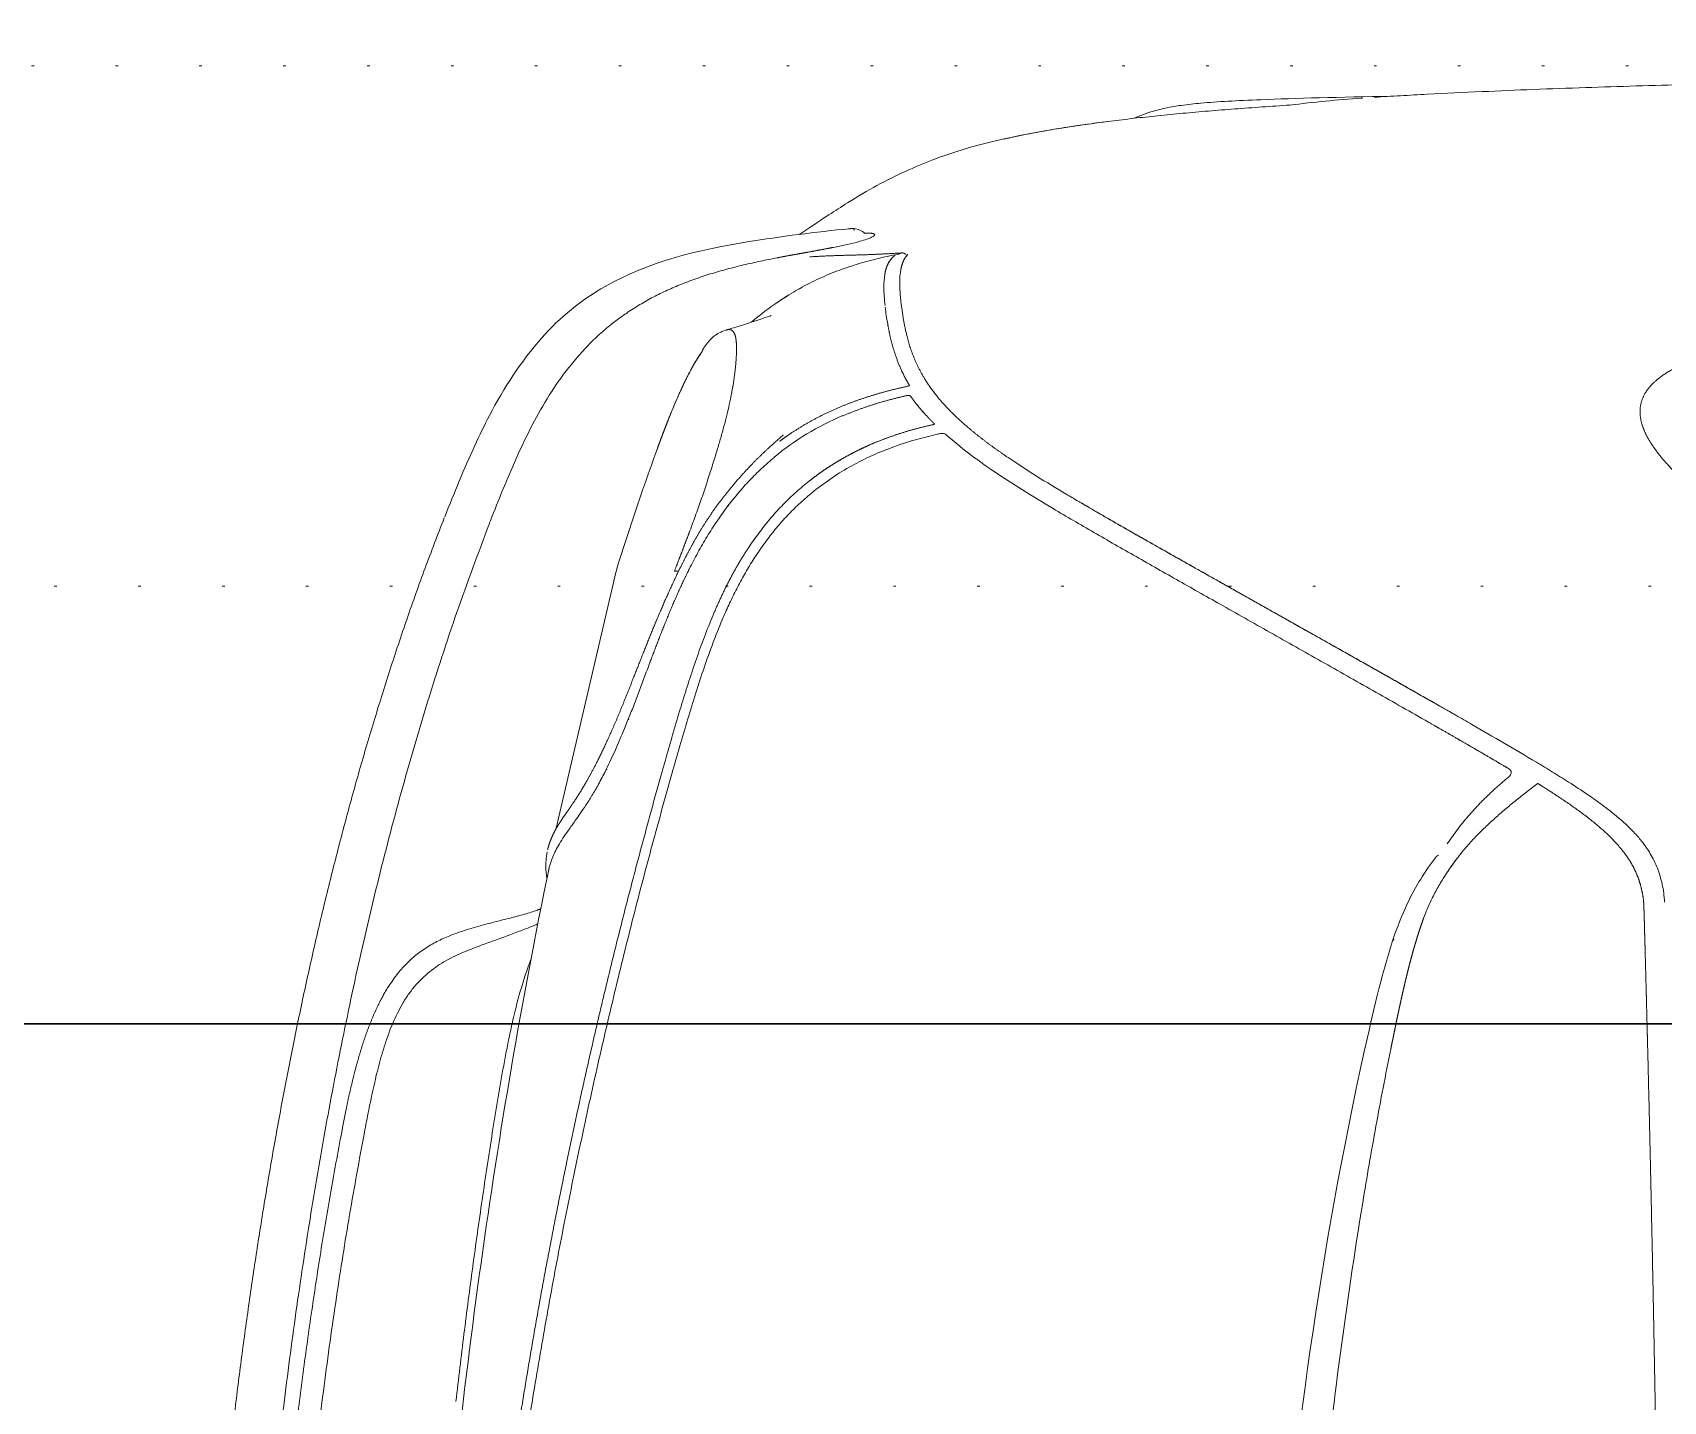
# Model space of a CAD drawing. Extents: x -1073 to 35213, y -1180 to 6950.
# Drawn here: x 31376.5 to 31439.2, y 2003.2 to 2055.8 of the extents above; entities that cross this region are included whole.
import ezdxf
from ezdxf.xclip import XClip

# ---------------------------------------------------------------- set-up
doc = ezdxf.new("R2010")
doc.units = 0
doc.header["$LTSCALE"] = 25
doc.header["$XCLIPFRAME"] = 0
doc.linetypes.add('DOT2', pattern=[0.125, 0, -0.125])
doc.layers.get('0').update_dxf_attribs({"color": 9, "lineweight": 9})
for name, color, linetype, lineweight in [('04', 9, 'Continuous', 9), ('20', 9, 'DOT2', 9), ('DATA TAVAN', 160, 'Continuous', 30)]:
    doc.layers.add(name, color=color, linetype=linetype, lineweight=lineweight)

# ---------------------------------------------------------------- blocks, each defined once
blk = doc.blocks.new('p-araba-polo')
at = {"extrusion": (0, 0, -1)}
for p, q in [((3.48036, 0.80478), (3.48042, 0.80478)), ((3.64193, 0.72746), (3.64193, 0.72746)), ((3.75136, 0.62397), (3.77434, 0.52509)), ((3.43916, 0.56592), (3.43916, 0.56592)), ((3.72994, 0.54604), (3.72994, 0.54604))]:
    blk.add_line(p, q, dxfattribs=at)
at = {"flags": 128}
for points in [[(3.65581, 0.75377), (3.65632, 0.75422), (3.65664, 0.75446), (3.65744, 0.75494)], [(3.65744, 0.75494), (3.65826, 0.75529), (3.65928, 0.75556), (3.66051, 0.75565)], [(3.73079, 0.68348), (3.73202, 0.68035), (3.73324, 0.67716), (3.73446, 0.67392)]]:
    blk.add_lwpolyline(points, dxfattribs=at)
for points, degree, knots in [([(3.46, 0.80613), (3.45664, 0.80633), (3.44993, 0.80673), (3.43619, 0.80747), (3.41286, 0.80859), (3.37959, 0.80987), (3.33903, 0.81109), (3.29835, 0.81202), (3.26029, 0.81268), (3.22604, 0.8131), (3.19302, 0.81337), (3.16556, 0.81346), (3.14867, 0.81342), (3.14351, 0.8134)], 3, [0, 0, 0, 0, 0.03531, 0.070597, 0.141114, 0.269195, 0.390859, 0.518959, 0.640794, 0.737038, 0.833171, 0.948447, 1, 1, 1, 1]), ([(3.45344, 0.80652), (3.47331, 0.80617), (3.50236, 0.80541), (3.52327, 0.80425), (3.53295, 0.80325), (3.5394, 0.80221), (3.54616, 0.80052), (3.55072, 0.79871), (3.55213, 0.79808)], 3, [0, 0, 0, 0, 0.418831, 0.714948, 0.835581, 0.907738, 0.972168, 1, 1, 1, 1]), ([(3.46493, 0.80583), (3.46485, 0.80583), (3.46468, 0.80584), (3.46485, 0.80583), (3.46493, 0.80583)], 3, [0, 0, 0, 0, 0.506131, 1, 1, 1, 1]), ([(3.46493, 0.80583), (3.46952, 0.80546), (3.47869, 0.80474), (3.48781, 0.80366), (3.49237, 0.80312)], 3, [0, 0, 0, 0, 0.500005, 1, 1, 1, 1]), ([(3.49237, 0.80312), (3.49596, 0.80288), (3.50314, 0.80241), (3.51357, 0.80165), (3.52374, 0.80083), (3.53361, 0.79996), (3.54317, 0.79903), (3.55241, 0.79804), (3.56132, 0.79697), (3.56988, 0.79584), (3.5781, 0.79462), (3.58595, 0.79333), (3.59343, 0.79194), (3.59875, 0.79083), (3.60161, 0.79019), (3.60218, 0.79006)], 3, [0, 0, 0, 0, 0.08164, 0.163278, 0.244914, 0.326547, 0.408179, 0.489811, 0.571441, 0.653071, 0.734702, 0.816332, 0.897962, 0.979592, 1, 1, 1, 1]), ([(3.56245, 0.79681), (3.56683, 0.79625), (3.59177, 0.79281), (3.61369, 0.78805), (3.62856, 0.7825), (3.63002, 0.78193)], 3, [0, 0, 0, 0, 0.15043, 0.932957, 1, 1, 1, 1]), ([(3.62997, 0.78195), (3.63669, 0.77931), (3.64641, 0.77501), (3.66059, 0.7668), (3.67232, 0.75915), (3.67768, 0.75552), (3.68075, 0.75354), (3.68095, 0.75341)], 3, [0, 0, 0, 0, 0.436591, 0.634385, 0.751254, 0.983784, 1, 1, 1, 1]), ([(3.66839, 0.74831), (3.66681, 0.74863), (3.66365, 0.74927), (3.6595, 0.75023), (3.65618, 0.75115), (3.65377, 0.75198), (3.65293, 0.75244), (3.65251, 0.75266)], 3, [0, 0, 0, 0, 0.243786, 0.487231, 0.658342, 0.829202, 1, 1, 1, 1]), ([(3.66205, 0.75553), (3.66205, 0.75553), (3.66205, 0.75553), (3.66205, 0.75553), (3.66205, 0.75553), (3.66205, 0.75553), (3.66205, 0.75553), (3.66205, 0.75553), (3.66205, 0.75553), (3.66205, 0.75553), (3.66205, 0.75553)], 5, [0, 0, 0, 0, 0, 0, 1, 1, 1, 1, 1, 1, 1, 1, 1, 1, 1]), ([(3.64228, 0.74598), (3.64233, 0.74596), (3.64243, 0.74592), (3.6429, 0.74583), (3.64314, 0.74578)], 3, [0, 0, 0, 0, 0.500528, 1, 1, 1, 1]), ([(3.70092, 0.75052), (3.71974, 0.74751), (3.74933, 0.74037), (3.77304, 0.72158), (3.77986, 0.71363)], 3, [0, 0, 0, 0, 0.646551, 1, 1, 1, 1]), ([(3.64196, 0.73969), (3.64184, 0.74024), (3.64161, 0.74137), (3.64108, 0.74289), (3.64037, 0.74437), (3.63962, 0.74526), (3.63923, 0.74573)], 3, [0, 0, 0, 0, 0.221287, 0.461031, 0.720285, 1, 1, 1, 1]), ([(3.64187, 0.72747), (3.64196, 0.72838), (3.64216, 0.73029), (3.64232, 0.73283), (3.64237, 0.73528), (3.64227, 0.73763), (3.64206, 0.73898), (3.64196, 0.73969)], 3, [0, 0, 0, 0, 0.160277, 0.337825, 0.535128, 0.754926, 1, 1, 1, 1]), ([(3.64314, 0.74578), (3.6458, 0.74524), (3.65112, 0.74415), (3.65897, 0.74195), (3.6667, 0.7393), (3.67423, 0.7361), (3.68152, 0.73235), (3.6868, 0.72905), (3.68968, 0.72705), (3.6903, 0.72661)], 3, [0, 0, 0, 0, 0.158644, 0.317513, 0.476648, 0.636014, 0.795575, 0.955312, 1, 1, 1, 1]), ([(3.64457, 0.74525), (3.64444, 0.74527), (3.64416, 0.74533), (3.64417, 0.74531), (3.64418, 0.7453)], 3, [0, 0, 0, 0, 0.4918, 1, 1, 1, 1]), ([(3.64418, 0.7453), (3.64442, 0.74512), (3.64489, 0.74477), (3.64522, 0.74441), (3.64539, 0.74424)], 3, [0, 0, 0, 0, 0.499449, 1, 1, 1, 1]), ([(3.64539, 0.74424), (3.64574, 0.74381), (3.64644, 0.74295), (3.64717, 0.7415), (3.64773, 0.73989), (3.64798, 0.73858), (3.64811, 0.73793)], 3, [0, 0, 0, 0, 0.25, 0.5, 0.75, 1, 1, 1, 1]), ([(3.65887, 0.7419), (3.65887, 0.7419), (3.65887, 0.7419), (3.65887, 0.7419), (3.65887, 0.7419), (3.65887, 0.7419), (3.65887, 0.7419)], 3, [0, 0, 0, 0, 1, 1, 1, 1.000001, 1.000001, 1.000001, 1.000001]), ([(3.6634, 0.74041), (3.6634, 0.74041), (3.6634, 0.74041), (3.6634, 0.74041), (3.6634, 0.74041), (3.6634, 0.74041), (3.6634, 0.74041), (3.6634, 0.74041), (3.6634, 0.74041), (3.6634, 0.74041), (3.6634, 0.74041), (3.6634, 0.74041), (3.6634, 0.74041), (3.6634, 0.74041), (3.6634, 0.74041)], 7, [0, 0, 0, 0, 0, 0, 0, 0, 1, 1, 1, 1, 1, 1, 1, 1.000001, 1.000001, 1.000001, 1.000001, 1.000001, 1.000001, 1.000001, 1.000001]), ([(3.72763, 0.7337), (3.72557, 0.73452), (3.72146, 0.73615), (3.71516, 0.73822), (3.70879, 0.74006), (3.70236, 0.74168), (3.69589, 0.74313), (3.69156, 0.74399), (3.68939, 0.74442)], 3, [0, 0, 0, 0, 0.166659, 0.333321, 0.499987, 0.666656, 0.833327, 1, 1, 1, 1]), ([(3.64811, 0.73793), (3.6483, 0.73646), (3.64867, 0.73351), (3.64823, 0.72854), (3.648, 0.72605)], 3, [0, 0, 0, 0, 0.499729, 1, 1, 1, 1]), ([(3.76211, 0.71075), (3.7607, 0.71214), (3.75787, 0.71494), (3.75331, 0.7188), (3.74854, 0.72238), (3.74356, 0.72567), (3.7384, 0.72865), (3.73309, 0.73135), (3.72945, 0.73292), (3.72763, 0.7337)], 3, [0, 0, 0, 0, 0.142965, 0.285982, 0.428979, 0.571915, 0.714754, 0.857457, 1, 1, 1, 1]), ([(3.64086, 0.72042), (3.64107, 0.7217), (3.64149, 0.72425), (3.64174, 0.7264), (3.64187, 0.72747)], 3, [0, 0, 0, 0, 0.500012, 1, 1, 1, 1]), ([(3.67974, 0.73311), (3.67974, 0.73311), (3.67974, 0.73311), (3.67974, 0.73311), (3.67974, 0.73311), (3.67974, 0.73311), (3.67974, 0.73311), (3.67974, 0.73311), (3.67974, 0.73311), (3.67974, 0.73311), (3.67974, 0.73311), (3.67974, 0.73311), (3.67974, 0.73311)], 6, [0, 0, 0, 0, 0, 0, 0, 1, 1, 1, 1, 1, 1, 1, 1, 1, 1, 1, 1, 1]), ([(3.67974, 0.73311), (3.67974, 0.73311), (3.67974, 0.73311), (3.67974, 0.73311), (3.67974, 0.73311), (3.67974, 0.73311), (3.67974, 0.73311), (3.67974, 0.73311), (3.67974, 0.73311), (3.67974, 0.73311), (3.67974, 0.73311), (3.67974, 0.73311), (3.67974, 0.73311)], 6, [0, 0, 0, 0, 0, 0, 0, 1, 1, 1, 1, 1, 1, 1, 1, 1, 1, 1, 1, 1]), ([(3.68477, 0.73022), (3.68493, 0.73014), (3.69047, 0.72666), (3.69501, 0.72333), (3.6988, 0.72016), (3.69945, 0.7196)], 3, [0, 0, 0, 0, 0.284317, 0.878632, 1, 1, 1, 1]), ([(3.73122, 0.7322), (3.73122, 0.7322), (3.73122, 0.7322), (3.73122, 0.7322), (3.73122, 0.7322), (3.73122, 0.7322), (3.73122, 0.7322), (3.73122, 0.7322), (3.73122, 0.7322)], 3, [0, 0, 0, 0, 0.25, 0.5, 1, 1, 1, 1, 1, 1, 1]), ([(3.64792, 0.72541), (3.6478, 0.72441), (3.64755, 0.72241), (3.64716, 0.72004), (3.64696, 0.71886)], 3, [0, 0, 0, 0, 0.499774, 1, 1, 1, 1]), ([(3.70558, 0.71448), (3.70574, 0.71491), (3.70606, 0.71577), (3.70677, 0.71652), (3.70766, 0.71688), (3.70847, 0.71681), (3.70897, 0.71666), (3.70907, 0.71662)], 3, [0, 0, 0, 0, 0.235288, 0.470581, 0.705875, 0.941175, 1, 1, 1, 1]), ([(3.70888, 0.71669), (3.7101, 0.71635), (3.71409, 0.7146), (3.71524, 0.71283), (3.71736, 0.71024)], 3, [0, 0, 0, 0, 0.136101, 1, 1, 1, 1]), ([(3.73106, 0.68275), (3.73048, 0.68418), (3.72932, 0.68704), (3.72762, 0.691), (3.72595, 0.6947), (3.72432, 0.69809), (3.72273, 0.70117), (3.7212, 0.70391), (3.71973, 0.70633), (3.71881, 0.70765), (3.71835, 0.7083)], 3, [0, 0, 0, 0, 0.125001, 0.250002, 0.375002, 0.500002, 0.625002, 0.750002, 0.875001, 1, 1, 1, 1]), ([(3.79965, 0.64331), (3.79808, 0.64731), (3.79493, 0.65533), (3.78988, 0.66723), (3.78435, 0.67895), (3.77805, 0.69028), (3.77084, 0.70111), (3.76502, 0.70753), (3.76211, 0.71075)], 3, [0, 0, 0, 0, 0.166182, 0.332514, 0.49905, 0.665821, 0.832816, 1, 1, 1, 1]), ([(3.77986, 0.71363), (3.7879, 0.70462), (3.79683, 0.69079), (3.80818, 0.66718), (3.81362, 0.654), (3.81723, 0.64477)], 3, [0, 0, 0, 0, 0.458817, 0.622395, 1, 1, 1, 1]), ([(3.70599, 0.69817), (3.70599, 0.69817), (3.70599, 0.69817), (3.70599, 0.69817), (3.70599, 0.69817), (3.70599, 0.69817), (3.70599, 0.69817)], 3, [0, 0, 0, 0, 1, 1, 1, 1.000001, 1.000001, 1.000001, 1.000001]), ([(3.71289, 0.66927), (3.71241, 0.67086), (3.71145, 0.67403), (3.71017, 0.67857), (3.70904, 0.68293), (3.70805, 0.68709), (3.70721, 0.69103), (3.70651, 0.69476), (3.70616, 0.69704), (3.70599, 0.69817)], 3, [0, 0, 0, 0, 0.143178, 0.285809, 0.428387, 0.571114, 0.714004, 0.856981, 1, 1, 1, 1]), ([(3.63814, 0.69113), (3.63722, 0.68988), (3.63538, 0.68737), (3.63311, 0.68486), (3.63197, 0.68361)], 3, [0, 0, 0, 0, 0.500029, 1, 1, 1, 1]), ([(3.62887, 0.68041), (3.63098, 0.67993), (3.63521, 0.67897), (3.64146, 0.67716), (3.64762, 0.67509), (3.65162, 0.67342), (3.65362, 0.67259)], 3, [0, 0, 0, 0, 0.250006, 0.500007, 0.750006, 1, 1, 1, 1]), ([(3.7349, 0.67272), (3.73426, 0.67447), (3.73297, 0.67791), (3.7317, 0.68113), (3.73106, 0.68275)], 3, [0, 0, 0, 0, 0.495547, 1, 1, 1, 1]), ([(3.6063, 0.6624), (3.60958, 0.66468), (3.61614, 0.66924), (3.6216, 0.67391), (3.62433, 0.67625)], 3, [0, 0, 0, 0, 0.500136, 1, 1, 1, 1]), ([(3.62433, 0.67625), (3.62454, 0.67642), (3.62494, 0.67676), (3.62629, 0.67692), (3.6273, 0.67671), (3.62781, 0.6766)], 3, [0, 0, 0, 0, 0.33657, 0.664105, 1, 1, 1, 1]), ([(3.62781, 0.6766), (3.63049, 0.67597), (3.63593, 0.67468), (3.644, 0.67209), (3.65204, 0.66893), (3.65989, 0.66508), (3.6675, 0.66061), (3.67222, 0.65708), (3.67459, 0.6553)], 3, [0, 0, 0, 0, 0.159308, 0.322994, 0.489699, 0.658429, 0.828591, 1, 1, 1, 1]), ([(3.68427, 0.67685), (3.68496, 0.67638), (3.68636, 0.67543), (3.68771, 0.67443), (3.68839, 0.67393)], 3, [0, 0, 0, 0, 0.500012, 1, 1, 1, 1]), ([(3.57816, 0.65344), (3.58208, 0.65579), (3.58992, 0.66048), (3.59708, 0.66522), (3.60066, 0.66758)], 3, [0, 0, 0, 0, 0.500144, 1, 1, 1, 1]), ([(3.70838, 0.64904), (3.70706, 0.65072), (3.70442, 0.65409), (3.7001, 0.65888), (3.69553, 0.66344), (3.69225, 0.66625), (3.69061, 0.66765)], 3, [0, 0, 0, 0, 0.250005, 0.500006, 0.750004, 1, 1, 1, 1]), ([(3.72328, 0.63868), (3.72249, 0.64079), (3.72092, 0.64502), (3.71872, 0.65129), (3.71665, 0.65745), (3.71469, 0.66347), (3.71349, 0.66734), (3.71289, 0.66927)], 3, [0, 0, 0, 0, 0.200275, 0.400507, 0.60049, 0.800241, 1, 1, 1, 1]), ([(3.58343, 0.64801), (3.58741, 0.6504), (3.59538, 0.65517), (3.60266, 0.65999), (3.6063, 0.6624)], 3, [0, 0, 0, 0, 0.500076, 1, 1, 1, 1]), ([(3.67694, 0.65874), (3.67871, 0.6573), (3.68225, 0.6544), (3.68718, 0.64964), (3.69179, 0.64458), (3.6961, 0.63926), (3.6987, 0.63552), (3.7, 0.63365)], 3, [0, 0, 0, 0, 0.199996, 0.399992, 0.599991, 0.799994, 1, 1, 1, 1]), ([(3.51301, 0.61625), (3.51863, 0.61942), (3.52986, 0.62575), (3.54637, 0.63508), (3.5626, 0.64432), (3.57297, 0.6504), (3.57816, 0.65344)], 3, [0, 0, 0, 0, 0.250068, 0.500042, 0.750043, 1, 1, 1, 1]), ([(3.67459, 0.6553), (3.67621, 0.65398), (3.67943, 0.65134), (3.68394, 0.64702), (3.68819, 0.64244), (3.69216, 0.63763), (3.69585, 0.6326), (3.69928, 0.62739), (3.70245, 0.62202), (3.70538, 0.61651), (3.7081, 0.61091), (3.70976, 0.6071), (3.71059, 0.6052)], 3, [0, 0, 0, 0, 0.099992, 0.199992, 0.299988, 0.399982, 0.499978, 0.599981, 0.699987, 0.79999, 0.899989, 1, 1, 1, 1]), ([(3.51809, 0.6106), (3.52372, 0.61378), (3.53498, 0.62015), (3.55153, 0.62955), (3.56781, 0.63883), (3.57822, 0.64495), (3.58343, 0.64801)], 3, [0, 0, 0, 0, 0.250003, 0.500002, 0.750004, 1, 1, 1, 1]), ([(3.72325, 0.62476), (3.72217, 0.62687), (3.72001, 0.63108), (3.71644, 0.63724), (3.71262, 0.64327), (3.7098, 0.64711), (3.70838, 0.64904)], 3, [0, 0, 0, 0, 0.250171, 0.500217, 0.75015, 1, 1, 1, 1]), ([(3.89681, 0), (3.89677, 0.01209), (3.89668, 0.03627), (3.89592, 0.07253), (3.89472, 0.10879), (3.893, 0.14502), (3.89078, 0.18122), (3.88803, 0.21739), (3.88473, 0.25351), (3.88084, 0.28957), (3.87635, 0.32556), (3.87122, 0.36147), (3.86539, 0.39727), (3.85883, 0.43295), (3.85148, 0.46847), (3.84326, 0.5038), (3.83413, 0.5389), (3.82397, 0.57372), (3.8128, 0.60824), (3.80432, 0.63089), (3.80008, 0.64221)], 3, [0, 0, 0, 0, 0.055558, 0.111113, 0.166668, 0.222224, 0.277781, 0.333337, 0.388894, 0.44445, 0.500005, 0.55556, 0.611116, 0.666671, 0.722227, 0.777783, 0.833339, 0.888892, 0.944445, 1, 1, 1, 1]), ([(3.81742, 0.64441), (3.8199, 0.63799), (3.82486, 0.62513), (3.83179, 0.60561), (3.83837, 0.5859), (3.84459, 0.566), (3.85047, 0.54593), (3.85602, 0.52571), (3.86125, 0.50535), (3.86618, 0.48486), (3.87081, 0.46426), (3.87516, 0.44355), (3.87923, 0.42276), (3.88305, 0.40188), (3.88661, 0.38093), (3.88992, 0.35993), (3.893, 0.33887), (3.89585, 0.31777), (3.89848, 0.29664), (3.9009, 0.27548), (3.90311, 0.2543), (3.90512, 0.2331), (3.90693, 0.21189), (3.90856, 0.19068), (3.91, 0.16947), (3.91126, 0.14826), (3.91235, 0.12705), (3.91326, 0.10585), (3.914, 0.08466), (3.91457, 0.06349), (3.91498, 0.04232), (3.91523, 0.02116), (3.91526, 0.00705), (3.91528, 0)], 3, [0, 0, 0, 0, 0.031503, 0.063111, 0.094824, 0.126637, 0.158547, 0.190546, 0.222628, 0.254786, 0.287011, 0.319297, 0.351636, 0.384021, 0.416445, 0.448899, 0.481372, 0.513858, 0.546357, 0.578861, 0.611362, 0.643854, 0.676332, 0.708795, 0.741239, 0.773662, 0.806063, 0.838441, 0.870794, 0.903125, 0.935433, 0.967723, 1, 1, 1, 1]), ([(3.43474, 0.57208), (3.44139, 0.57586), (3.45469, 0.58341), (3.47438, 0.5945), (3.49387, 0.60547), (3.50663, 0.61266), (3.51301, 0.61625)], 3, [0, 0, 0, 0, 0.250088, 0.500081, 0.750046, 1, 1, 1, 1]), ([(3.43916, 0.56592), (3.44586, 0.56974), (3.45927, 0.57737), (3.47912, 0.58859), (3.49877, 0.59969), (3.51165, 0.60697), (3.51809, 0.6106)], 3, [0, 0, 0, 0, 0.250005, 0.499995, 0.750003, 1, 1, 1, 1]), ([(3.71059, 0.6052), (3.71181, 0.60221), (3.71429, 0.59615), (3.71761, 0.58677), (3.72079, 0.57706), (3.72387, 0.56703), (3.72692, 0.55665), (3.72892, 0.54961), (3.72994, 0.54604)], 3, [0, 0, 0, 0, 0.155616, 0.31525, 0.479141, 0.64759, 0.821014, 1, 1, 1, 1]), ([(3.71406, 0.60711), (3.7152, 0.60433), (3.71748, 0.59875), (3.72053, 0.59023), (3.72339, 0.58165), (3.72609, 0.57301), (3.72868, 0.56433), (3.7312, 0.55563), (3.73285, 0.54981), (3.73367, 0.54691)], 3, [0, 0, 0, 0, 0.14264, 0.285361, 0.428172, 0.571059, 0.714003, 0.856988, 1, 1, 1, 1]), ([(3.74681, 0.56663), (3.74612, 0.5684), (3.74472, 0.57194), (3.74263, 0.57744), (3.74054, 0.58303), (3.73912, 0.58681), (3.73841, 0.58871)], 3, [0, 0, 0, 0, 0.249816, 0.499724, 0.749781, 1, 1, 1, 1]), ([(3.38527, 0.54286), (3.38733, 0.54416), (3.39146, 0.54675), (3.39973, 0.55176), (3.41007, 0.55787), (3.42038, 0.56384), (3.42736, 0.56786), (3.43146, 0.57021), (3.43352, 0.57138), (3.43475, 0.57208)], 3, [0, 0, 0, 0, 0.124906, 0.24985, 0.49985, 0.749925, 0.874966, 0.92498, 1, 1, 1, 1]), ([(3.40892, 0.54838), (3.41397, 0.55135), (3.42409, 0.5573), (3.43413, 0.56304), (3.43916, 0.56592)], 3, [0, 0, 0, 0, 0.499997, 1, 1, 1, 1]), ([(3.42122, 0.56432), (3.42122, 0.56432), (3.42122, 0.56432), (3.42122, 0.56432), (3.42122, 0.56432), (3.42122, 0.56432), (3.42122, 0.56432)], 3, [0, 0, 0, 0, 1, 1, 1, 1, 1, 1, 1]), ([(3.42122, 0.56432), (3.42122, 0.56432), (3.42122, 0.56432), (3.42122, 0.56432), (3.42122, 0.56432), (3.42122, 0.56432), (3.42122, 0.56432)], 3, [0, 0, 0, 0, 1, 1, 1, 1, 1, 1, 1]), ([(3.40918, 0.54408), (3.4087, 0.54447), (3.4078, 0.54521), (3.40709, 0.54651), (3.40765, 0.54763), (3.40848, 0.54812), (3.40892, 0.54838)], 3, [0, 0, 0, 0, 0.263807, 0.500052, 0.736261, 1, 1, 1, 1]), ([(3.72994, 0.54604), (3.73264, 0.53633), (3.73805, 0.51692), (3.74565, 0.48765), (3.75287, 0.45828), (3.75968, 0.42881), (3.76609, 0.39923), (3.77208, 0.36956), (3.77765, 0.33981), (3.78281, 0.30999), (3.78754, 0.28008), (3.79185, 0.25011), (3.79573, 0.22007), (3.79916, 0.18997), (3.80219, 0.15981), (3.80383, 0.13967), (3.80465, 0.12959)], 3, [0, 0, 0, 0, 0.071461, 0.142913, 0.214376, 0.285822, 0.357282, 0.428734, 0.500167, 0.571583, 0.64299, 0.714393, 0.785796, 0.857198, 0.928599, 1, 1, 1, 1]), ([(3.76704, 0.52805), (3.76642, 0.52893), (3.76518, 0.53068), (3.76304, 0.53383), (3.76069, 0.53754), (3.75814, 0.54187), (3.75629, 0.54543), (3.75537, 0.54721)], 3, [0, 0, 0, 0, 0.200624, 0.400934, 0.600937, 0.800584, 1, 1, 1, 1]), ([(3.35723, 0.52018), (3.35771, 0.52077), (3.3587, 0.52197), (3.36078, 0.52424), (3.36354, 0.52694), (3.36698, 0.52992), (3.37053, 0.53274), (3.37415, 0.53541), (3.37904, 0.53884), (3.38278, 0.54125), (3.38527, 0.54286)], 3, [0, 0, 0, 0, 0.060335, 0.124578, 0.249278, 0.374233, 0.499321, 0.624409, 0.749543, 1, 1, 1, 1]), ([(3.42733, 0.51454), (3.42618, 0.51595), (3.42387, 0.51878), (3.42082, 0.52203), (3.41833, 0.52453), (3.41645, 0.52634), (3.41454, 0.5281), (3.41263, 0.52981), (3.4107, 0.53149), (3.40877, 0.53312), (3.40683, 0.53472), (3.40489, 0.53628), (3.40295, 0.53783), (3.4015, 0.53897), (3.40053, 0.53972), (3.40004, 0.5401), (3.39956, 0.54047), (3.39907, 0.54085), (3.39859, 0.54122), (3.3981, 0.54159), (3.39762, 0.54196), (3.39729, 0.54221), (3.39713, 0.54233)], 3, [0, 0, 0, 0, 0.127806, 0.254933, 0.318226, 0.381331, 0.444235, 0.506923, 0.569381, 0.631599, 0.69357, 0.755292, 0.816773, 0.878031, 0.893313, 0.908584, 0.923844, 0.939093, 0.954332, 0.969563, 0.984785, 1, 1, 1, 1]), ([(3.39176, 0.53893), (3.39044, 0.53807), (3.3878, 0.53634), (3.38386, 0.53364), (3.37997, 0.53084), (3.37632, 0.52802), (3.37293, 0.52519), (3.36981, 0.52234), (3.36681, 0.5193), (3.36498, 0.51705), (3.36406, 0.51592)], 3, [0, 0, 0, 0, 0.135189, 0.270177, 0.404927, 0.539624, 0.654876, 0.770059, 0.885089, 1, 1, 1, 1]), ([(3.40299, 0.53779), (3.40299, 0.53779), (3.40299, 0.53779), (3.40299, 0.53779), (3.40299, 0.53779), (3.40299, 0.53779), (3.40299, 0.53779), (3.40299, 0.53779), (3.40299, 0.53779), (3.40299, 0.53779), (3.40299, 0.53779), (3.40299, 0.53779), (3.40299, 0.53779), (3.40299, 0.53779), (3.40299, 0.53779)], 7, [0, 0, 0, 0, 0, 0, 0, 0, 1, 1, 1, 1, 1, 1, 1, 1, 1, 1, 1, 1, 1, 1, 1]), ([(3.403, 0.53779), (3.403, 0.53779), (3.403, 0.53779), (3.403, 0.53779), (3.403, 0.53779), (3.403, 0.53779), (3.403, 0.53779)], 3, [0, 0, 0, 0, 1, 1, 1, 1, 1, 1, 1]), ([(3.77355, 0.51846), (3.77298, 0.51939), (3.77186, 0.52124), (3.76972, 0.5243), (3.76794, 0.5268), (3.76704, 0.52805)], 3, [0, 0, 0, 0, 0.333348, 0.666684, 1, 1, 1, 1]), ([(3.34834, 0.4967), (3.34845, 0.49788), (3.34866, 0.50021), (3.34946, 0.50468), (3.35101, 0.5099), (3.35327, 0.51447), (3.35542, 0.51783), (3.35661, 0.51938), (3.35723, 0.52018)], 3, [0, 0, 0, 0, 0.125989, 0.249779, 0.499456, 0.749332, 0.870647, 1, 1, 1, 1]), ([(3.4331, 0.50637), (3.4331, 0.50637), (3.43219, 0.5078), (3.43033, 0.51061), (3.42833, 0.51323), (3.42733, 0.51454)], 3, [0, 0, 0, 0, 0.000023, 0.502974, 1, 1, 1, 1]), ([(3.77355, 0.51846), (3.77401, 0.51762), (3.77494, 0.51593), (3.77633, 0.51269), (3.77701, 0.51036), (3.77729, 0.50885)], 3, [0, 0, 0, 0, 0.253002, 0.505984, 1, 1, 1, 1]), ([(3.77711, 0.5097), (3.78244, 0.4843), (3.7966, 0.40882), (3.81414, 0.28235), (3.82249, 0.1806), (3.82515, 0.12975)], 3, [0, 0, 0, 0, 0.20268, 0.601651, 1, 1, 1, 1]), ([(3.43812, 0.4974), (3.43734, 0.49892), (3.43577, 0.50201), (3.434, 0.5049), (3.4331, 0.50637)], 3, [0, 0, 0, 0, 0.494609, 1, 1, 1, 1]), ([(3.4331, 0.50636), (3.434, 0.5049), (3.43577, 0.50201), (3.43734, 0.49892), (3.43812, 0.4974)], 3, [0, 0, 0, 0, 0.504884, 1, 1, 1, 1]), ([(3.43812, 0.4974), (3.43864, 0.4963), (3.43968, 0.49409), (3.44054, 0.49176), (3.44098, 0.4906)], 3, [0, 0, 0, 0, 0.498968, 1, 1, 1, 1]), ([(3.44098, 0.4906), (3.44054, 0.49176), (3.43968, 0.49409), (3.43864, 0.4963), (3.43812, 0.4974)], 3, [0, 0, 0, 0, 0.501096, 1, 1, 1, 1]), ([(3.3562, 0.49118), (3.35619, 0.49058), (3.35615, 0.48939), (3.35611, 0.48778), (3.35608, 0.4864), (3.35605, 0.48539), (3.35603, 0.48451), (3.35601, 0.48399), (3.35601, 0.48373)], 3, [0, 0, 0, 0, 0.252172, 0.502148, 0.651132, 0.794911, 0.894758, 1, 1, 1, 1]), ([(3.78181, 0.49357), (3.78252, 0.49332), (3.78395, 0.49282), (3.78654, 0.49205), (3.7894, 0.49127), (3.79249, 0.49047), (3.79577, 0.48964), (3.79919, 0.48878), (3.8027, 0.48786), (3.80626, 0.48685), (3.80986, 0.48576), (3.81225, 0.48491), (3.81344, 0.48448)], 3, [0, 0, 0, 0, 0.099513, 0.199085, 0.298757, 0.398601, 0.498624, 0.598776, 0.698998, 0.799265, 0.899601, 1, 1, 1, 1]), ([(3.80999, 0.47746), (3.80798, 0.47827), (3.80395, 0.47989), (3.79804, 0.48202), (3.79243, 0.48406), (3.78731, 0.48597), (3.7837, 0.48739), (3.78193, 0.48815), (3.78145, 0.48836)], 3, [0, 0, 0, 0, 0.18627, 0.372392, 0.558131, 0.743503, 0.928538, 1, 1, 1, 1]), ([(3.81344, 0.48448), (3.81511, 0.48383), (3.81845, 0.48252), (3.82324, 0.47999), (3.82779, 0.47689), (3.83199, 0.47313), (3.83583, 0.46878), (3.83806, 0.46541), (3.83917, 0.46373)], 3, [0, 0, 0, 0, 0.166711, 0.333398, 0.500062, 0.66671, 0.833352, 1, 1, 1, 1]), ([(3.83348, 0.45766), (3.83275, 0.45885), (3.83128, 0.46121), (3.82875, 0.46441), (3.82602, 0.46732), (3.82309, 0.46992), (3.81999, 0.47221), (3.81676, 0.47421), (3.81342, 0.47597), (3.81113, 0.47696), (3.80999, 0.47746)], 3, [0, 0, 0, 0, 0.124981, 0.249968, 0.374958, 0.499953, 0.624954, 0.749963, 0.874979, 1, 1, 1, 1]), ([(3.78412, 0.47464), (3.78442, 0.47387), (3.78509, 0.4721), (3.78615, 0.46907), (3.78725, 0.46562), (3.78832, 0.46199), (3.78934, 0.45823), (3.79031, 0.45437), (3.79092, 0.45175), (3.79122, 0.45044)], 3, [0, 0, 0, 0, 0.115196, 0.262644, 0.410099, 0.557562, 0.705034, 0.852514, 1, 1, 1, 1]), ([(3.84812, 0.40809), (3.84756, 0.41097), (3.84644, 0.41673), (3.84467, 0.42533), (3.84265, 0.43384), (3.84024, 0.44218), (3.83736, 0.4503), (3.83477, 0.45521), (3.83348, 0.45766)], 3, [0, 0, 0, 0, 0.167506, 0.33466, 0.50145, 0.667886, 0.83384, 1, 1, 1, 1]), ([(3.79122, 0.45044), (3.79165, 0.44847), (3.79253, 0.44452), (3.79372, 0.4385), (3.79485, 0.43245), (3.79592, 0.42638), (3.79696, 0.42029), (3.79796, 0.41419), (3.79861, 0.41011), (3.79893, 0.40807)], 3, [0, 0, 0, 0, 0.142515, 0.285196, 0.427965, 0.570749, 0.713737, 0.856833, 1, 1, 1, 1]), ([(3.48556, 0.2052), (3.48473, 0.21503), (3.48306, 0.23466), (3.47914, 0.27381), (3.47334, 0.32271), (3.46687, 0.36659), (3.46194, 0.39586), (3.45932, 0.41061), (3.45657, 0.4254), (3.4546, 0.43525), (3.45361, 0.44019)], 3, [0, 0, 0, 0, 0.12452, 0.248713, 0.496885, 0.746467, 0.809383, 0.872586, 0.936113, 1, 1, 1, 1]), ([(3.79893, 0.40807), (3.80025, 0.39949), (3.8029, 0.38232), (3.8065, 0.3565), (3.80988, 0.33066), (3.81191, 0.3134), (3.81293, 0.30478)], 3, [0, 0, 0, 0, 0.249972, 0.499988, 0.750033, 1, 1, 1, 1]), ([(3.88258, 0), (3.88254, 0.01154), (3.88246, 0.03461), (3.88176, 0.06921), (3.88065, 0.10381), (3.87907, 0.13838), (3.87703, 0.17293), (3.8745, 0.20745), (3.87145, 0.24192), (3.86787, 0.27635), (3.86371, 0.31071), (3.85904, 0.34413), (3.85392, 0.37661), (3.85005, 0.3976), (3.84812, 0.40809)], 3, [0, 0, 0, 0, 0.084393, 0.168775, 0.253159, 0.337558, 0.421942, 0.506321, 0.590718, 0.675107, 0.759486, 0.843869, 0.92194, 1, 1, 1, 1]), ([(3.85654, 0.40987), (3.85802, 0.40194), (3.86099, 0.38606), (3.86495, 0.36215), (3.8686, 0.3382), (3.87191, 0.3142), (3.87492, 0.29015), (3.87764, 0.26607), (3.88009, 0.24197), (3.88227, 0.21783), (3.8842, 0.19368), (3.88589, 0.16951), (3.88733, 0.14532), (3.88854, 0.12112), (3.88953, 0.09691), (3.89029, 0.07269), (3.89083, 0.04846), (3.89117, 0.02423), (3.89121, 0.00808), (3.89123, 0)], 3, [0, 0, 0, 0, 0.058823, 0.117646, 0.17647, 0.235293, 0.294117, 0.35294, 0.411764, 0.470587, 0.529411, 0.588234, 0.647058, 0.705882, 0.764705, 0.823529, 0.882353, 0.941176, 1, 1, 1, 1])]:
    blk.add_open_spline(points, degree=degree, knots=knots)
for points, degree in [([(3.45974, 0.8061), (3.45978, 0.80612), (3.45983, 0.80613), (3.45987, 0.80613), (3.45992, 0.80614), (3.45996, 0.80614), (3.46, 0.80613)], 6), ([(3.46454, 0.80579), (3.46464, 0.80581), (3.46473, 0.80583), (3.46483, 0.80583), (3.46493, 0.80583)], 4), ([(3.46455, 0.80578), (3.46465, 0.80581), (3.46474, 0.80583), (3.46484, 0.80584), (3.46494, 0.80583)], 4), ([(3.46455, 0.80579), (3.46457, 0.80579), (3.46458, 0.80579), (3.46459, 0.80579)], 3), ([(3.46457, 0.80579), (3.46463, 0.80581), (3.46469, 0.80582), (3.46475, 0.80583), (3.46481, 0.80583), (3.46487, 0.80583), (3.46494, 0.80583)], 6), ([(3.46457, 0.80579), (3.46463, 0.80581), (3.46469, 0.80582), (3.46475, 0.80583), (3.46481, 0.80583), (3.46487, 0.80583), (3.46493, 0.80583)], 6), ([(3.46493, 0.80583), (3.46485, 0.80583), (3.46475, 0.80584), (3.46471, 0.80584), (3.46475, 0.80584), (3.46484, 0.80583), (3.46493, 0.80583)], 6), ([(3.65251, 0.75266), (3.65186, 0.75309), (3.65167, 0.75343), (3.652, 0.75361), (3.65241, 0.75376), (3.65304, 0.75382), (3.65366, 0.75388), (3.65434, 0.75391)], 7), ([(3.65434, 0.75391), (3.65456, 0.75392), (3.65479, 0.75393), (3.65502, 0.75394), (3.65526, 0.75394), (3.6555, 0.75394), (3.65575, 0.75394), (3.656, 0.75394)], 7), ([(3.65434, 0.75391), (3.65488, 0.75393), (3.65542, 0.75394), (3.65599, 0.75394)], 3), ([(3.66133, 0.7556), (3.66102, 0.75563), (3.66069, 0.75566), (3.66037, 0.75567), (3.66004, 0.75564), (3.65972, 0.75557)], 5), ([(3.65976, 0.75499), (3.65981, 0.75505), (3.65987, 0.75512), (3.65994, 0.75518), (3.66003, 0.75524), (3.66012, 0.75529)], 5), ([(3.66056, 0.75565), (3.66084, 0.75564), (3.66123, 0.75563), (3.6617, 0.75558)], 3), ([(3.66133, 0.7556), (3.66147, 0.7556), (3.66161, 0.75559), (3.66176, 0.75557), (3.66191, 0.75555), (3.66205, 0.75553)], 5), ([(3.66205, 0.75553), (3.66181, 0.75555), (3.66157, 0.75558), (3.66133, 0.7556)], 3), ([(3.66157, 0.75559), (3.67473, 0.75435), (3.68786, 0.7526), (3.70092, 0.75052)], 3), ([(3.662, 0.75554), (3.66201, 0.75554), (3.66202, 0.75554), (3.66203, 0.75554), (3.66204, 0.75554), (3.66205, 0.75553)], 5), ([(3.66217, 0.75552), (3.66214, 0.75553), (3.66212, 0.75553), (3.6621, 0.75553), (3.66208, 0.75553), (3.66205, 0.75553)], 5), ([(3.66205, 0.75553), (3.6621, 0.75553), (3.66215, 0.75552), (3.66219, 0.75552)], 3), ([(3.66207, 0.75553), (3.66206, 0.75553), (3.66206, 0.75553), (3.66205, 0.75553)], 3), ([(3.64174, 0.74626), (3.64123, 0.74635), (3.64074, 0.74626), (3.6403, 0.74601), (3.63997, 0.74566)], 4), ([(3.64174, 0.74626), (3.64123, 0.74635), (3.64074, 0.74626), (3.6403, 0.74601), (3.63997, 0.74566)], 4), ([(3.64228, 0.74598), (3.64218, 0.74604), (3.64208, 0.74609), (3.64197, 0.74615), (3.64186, 0.7462), (3.64174, 0.74626)], 5), ([(3.64174, 0.74626), (3.64779, 0.74596), (3.65325, 0.74553), (3.65893, 0.74542), (3.66502, 0.74546), (3.67141, 0.74511), (3.67692, 0.74478)], 6), ([(3.67692, 0.74478), (3.67141, 0.74511), (3.66502, 0.74546), (3.65893, 0.74542), (3.65325, 0.74553), (3.64779, 0.74596), (3.64174, 0.74626)], 6), ([(3.64174, 0.74626), (3.64192, 0.74617), (3.6421, 0.74608), (3.64228, 0.74598)], 3), ([(3.66844, 0.74829), (3.66843, 0.74831), (3.66842, 0.74831), (3.66841, 0.74832), (3.6684, 0.74831), (3.6684, 0.74831), (3.66839, 0.74831)], 6), ([(3.68939, 0.74442), (3.68635, 0.745), (3.68337, 0.74555), (3.68035, 0.74609), (3.67739, 0.74661), (3.67436, 0.74717), (3.67139, 0.74772), (3.66839, 0.74831)], 7), ([(3.66843, 0.74831), (3.67538, 0.74694), (3.68241, 0.74575), (3.68941, 0.74441)], 3), ([(3.63923, 0.74573), (3.64039, 0.74451), (3.64107, 0.74316), (3.64161, 0.74161), (3.64196, 0.73969)], 4), ([(3.64413, 0.7453), (3.6442, 0.74532), (3.64427, 0.74533), (3.64434, 0.74532), (3.64442, 0.7453), (3.6445, 0.74527), (3.64457, 0.74525)], 6), ([(3.64457, 0.74525), (3.6445, 0.74527), (3.64443, 0.7453), (3.64436, 0.74532), (3.64428, 0.74532), (3.64421, 0.74532), (3.64415, 0.7453)], 6), ([(3.64457, 0.74525), (3.64444, 0.74528), (3.6443, 0.7453), (3.6442, 0.74532), (3.64415, 0.74532), (3.64417, 0.74531), (3.64418, 0.7453)], 6), ([(3.64418, 0.7453), (3.6445, 0.74508), (3.64475, 0.74487), (3.64498, 0.74466), (3.64519, 0.74445), (3.64539, 0.74424)], 5), ([(3.64539, 0.74424), (3.64653, 0.74298), (3.64727, 0.74159), (3.64776, 0.73998), (3.64811, 0.73793)], 4), ([(3.68941, 0.74441), (3.68941, 0.74442), (3.6894, 0.74442), (3.6894, 0.74442), (3.6894, 0.74442), (3.6894, 0.74442), (3.68939, 0.74442)], 6), ([(3.68941, 0.74441), (3.68941, 0.74442), (3.6894, 0.74442), (3.6894, 0.74442), (3.6894, 0.74442), (3.6894, 0.74442), (3.68939, 0.74442)], 6), ([(3.68099, 0.73243), (3.68068, 0.7326), (3.68037, 0.73277), (3.68005, 0.73294), (3.67974, 0.73311)], 4), ([(3.68711, 0.72875), (3.68653, 0.72913), (3.68594, 0.7295), (3.68534, 0.72987)], 3), ([(3.69183, 0.7222), (3.69121, 0.72245), (3.69918, 0.7195), (3.70888, 0.71669)], 3), ([(3.69199, 0.72213), (3.69192, 0.72216), (3.69187, 0.72218), (3.69183, 0.7222)], 3), ([(3.64086, 0.72042), (3.63955, 0.71321), (3.63748, 0.70448), (3.63264, 0.69589), (3.62463, 0.6873)], 4), ([(3.64696, 0.71886), (3.64624, 0.71469), (3.64521, 0.71007), (3.64372, 0.70523), (3.64157, 0.70031), (3.63854, 0.69519)], 5), ([(3.70558, 0.71448), (3.70595, 0.71572), (3.70649, 0.71653), (3.70719, 0.71693), (3.70805, 0.71697), (3.70904, 0.71663)], 5), ([(3.3555, 0.69289), (3.35299, 0.69677), (3.34865, 0.70052), (3.34206, 0.70382), (3.33447, 0.70651), (3.3262, 0.70878)], 5), ([(3.70599, 0.69817), (3.70533, 0.70284), (3.70503, 0.70683), (3.70489, 0.71011), (3.70507, 0.7127), (3.70558, 0.71448)], 5), ([(3.71835, 0.7083), (3.71813, 0.70885), (3.71791, 0.7094), (3.71764, 0.70992), (3.7173, 0.71038), (3.7169, 0.71078)], 5), ([(3.71835, 0.7083), (3.71813, 0.70885), (3.71791, 0.7094), (3.71764, 0.70992), (3.7173, 0.71038), (3.7169, 0.71078)], 5), ([(3.71835, 0.7083), (3.72052, 0.70532), (3.72295, 0.70116), (3.72555, 0.69592), (3.72827, 0.68973), (3.73106, 0.68275)], 5), ([(3.63506, 0.70203), (3.63506, 0.70203), (3.63506, 0.70203), (3.63506, 0.70203)], 3), ([(3.35508, 0.67566), (3.35688, 0.67903), (3.35805, 0.68247), (3.35847, 0.68594), (3.35771, 0.68948), (3.3555, 0.69289)], 5), ([(3.63528, 0.68737), (3.63589, 0.68812), (3.63649, 0.68888), (3.63706, 0.68963), (3.63761, 0.69038), (3.63814, 0.69113)], 5), ([(3.63814, 0.69113), (3.6382, 0.69122), (3.63827, 0.6913), (3.63835, 0.69138), (3.63847, 0.69144), (3.63861, 0.69148), (3.63879, 0.6915)], 6), ([(3.68427, 0.67685), (3.67604, 0.68239), (3.66713, 0.68696), (3.65777, 0.69046), (3.64822, 0.69314), (3.63854, 0.69519)], 5), ([(3.63879, 0.6915), (3.63897, 0.69151), (3.63917, 0.69151), (3.6394, 0.69148), (3.63965, 0.69144), (3.6399, 0.69138), (3.64015, 0.69132)], 6), ([(3.6401, 0.69127), (3.64013, 0.69135), (3.64014, 0.6914), (3.64016, 0.69143), (3.64016, 0.69142), (3.64016, 0.69139), (3.64015, 0.69132)], 6), ([(3.64015, 0.69132), (3.64509, 0.6902), (3.64998, 0.6889), (3.65481, 0.68739), (3.65956, 0.68565), (3.6642, 0.68365)], 5), ([(3.62463, 0.6873), (3.61996, 0.6823), (3.61435, 0.67731), (3.60776, 0.67242), (3.60066, 0.66758)], 4), ([(3.63047, 0.68202), (3.63078, 0.68234), (3.63108, 0.68266), (3.63138, 0.68297), (3.63168, 0.68329), (3.63197, 0.68361)], 5), ([(3.63197, 0.68361), (3.63268, 0.68436), (3.63336, 0.68511), (3.63402, 0.68586), (3.63466, 0.68662), (3.63528, 0.68737)], 5), ([(3.66413, 0.68364), (3.66417, 0.68371), (3.6642, 0.68375), (3.66422, 0.68377), (3.66423, 0.68376), (3.66422, 0.68372), (3.6642, 0.68365)], 6), ([(3.66421, 0.68375), (3.67373, 0.67968), (3.68269, 0.67432), (3.69062, 0.66776)], 3), ([(3.73106, 0.68275), (3.73096, 0.68304), (3.73085, 0.68332), (3.73074, 0.68361), (3.73062, 0.68389), (3.73048, 0.68416)], 5), ([(3.73106, 0.68275), (3.73096, 0.68304), (3.73085, 0.68332), (3.73074, 0.68361), (3.73062, 0.68389), (3.73048, 0.68416)], 5), ([(3.62887, 0.68041), (3.62921, 0.68074), (3.62953, 0.68107), (3.62985, 0.68139), (3.63016, 0.68171), (3.63047, 0.68202)], 5), ([(3.65362, 0.67259), (3.64886, 0.67466), (3.64397, 0.67647), (3.639, 0.67802), (3.63396, 0.67932), (3.62887, 0.68041)], 5), ([(3.73106, 0.68275), (3.73201, 0.68038), (3.73294, 0.67797), (3.73388, 0.67551), (3.73481, 0.67298), (3.73574, 0.6704)], 5), ([(3.33117, 0.64976), (3.33711, 0.65482), (3.3427, 0.6599), (3.34784, 0.66502), (3.35222, 0.67029), (3.35508, 0.67566)], 5), ([(3.629, 0.67634), (3.62901, 0.67634), (3.62901, 0.67634), (3.62901, 0.67634), (3.62901, 0.67634), (3.629, 0.67634), (3.629, 0.67634), (3.629, 0.67634)], 7), ([(3.629, 0.67634), (3.629, 0.67634), (3.629, 0.67634), (3.629, 0.67634), (3.629, 0.67634)], 4), ([(3.629, 0.67634), (3.629, 0.67634), (3.629, 0.67634), (3.629, 0.67634), (3.629, 0.67634)], 4), ([(3.62901, 0.67633), (3.629, 0.67634), (3.629, 0.67634), (3.62901, 0.67634), (3.62901, 0.67634), (3.62901, 0.67634), (3.62901, 0.67633)], 6), ([(3.66573, 0.66641), (3.66339, 0.66779), (3.661, 0.6691), (3.65858, 0.67034), (3.65612, 0.6715), (3.65362, 0.67259)], 5), ([(3.68839, 0.67393), (3.68758, 0.67453), (3.68676, 0.67513), (3.68593, 0.67572), (3.6851, 0.67629), (3.68427, 0.67685)], 5), ([(3.68709, 0.67631), (3.69336, 0.67088), (3.7003, 0.66454), (3.70706, 0.65703), (3.71315, 0.64895), (3.71827, 0.64067)], 5), ([(3.73461, 0.6735), (3.74063, 0.65719), (3.74615, 0.6408), (3.75136, 0.62397)], 3), ([(3.67694, 0.65874), (3.6748, 0.66042), (3.67261, 0.66203), (3.67037, 0.66356), (3.66807, 0.66502), (3.66573, 0.66641)], 5), ([(3.69049, 0.6677), (3.69056, 0.66775), (3.6906, 0.66778), (3.69063, 0.66778), (3.69064, 0.66776), (3.69063, 0.66772), (3.69061, 0.66765)], 6), ([(3.57816, 0.65344), (3.56279, 0.64433), (3.5465, 0.63516), (3.52993, 0.62577), (3.51301, 0.61625)], 4), ([(3.70799, 0.64902), (3.70803, 0.64905), (3.70808, 0.64907), (3.70812, 0.64909), (3.70816, 0.64911), (3.7082, 0.64912), (3.70823, 0.64914)], 6), ([(3.70823, 0.64914), (3.70831, 0.64916), (3.70837, 0.64917), (3.70841, 0.64917), (3.70843, 0.64914), (3.70842, 0.6491), (3.70838, 0.64904)], 6), ([(3.72732, 0.62397), (3.72566, 0.62738), (3.72394, 0.63077), (3.72216, 0.63411), (3.72028, 0.63743), (3.71827, 0.64067)], 5), ([(3.79965, 0.64331), (3.7998, 0.64294), (3.79994, 0.64257), (3.80008, 0.64221)], 3), ([(3.80008, 0.64221), (3.79994, 0.64257), (3.7998, 0.64294), (3.79965, 0.64331)], 3), ([(3.81754, 0.64409), (3.81751, 0.64417), (3.81748, 0.64426), (3.81745, 0.64434), (3.81742, 0.64441)], 4), ([(3.81742, 0.64441), (3.81744, 0.64436), (3.81747, 0.6443), (3.81749, 0.64424), (3.81751, 0.64418)], 4), ([(3.71406, 0.60711), (3.71172, 0.61265), (3.70918, 0.61811), (3.70641, 0.62345), (3.70336, 0.62865), (3.7, 0.63365)], 5), ([(3.72891, 0.62397), (3.72774, 0.62705), (3.7266, 0.63001), (3.72547, 0.63297), (3.72438, 0.63577), (3.72328, 0.63868)], 5), ([(3.72891, 0.62397), (3.72774, 0.62705), (3.7266, 0.63001), (3.72547, 0.63297), (3.72438, 0.63577), (3.72328, 0.63868)], 5), ([(3.72325, 0.62476), (3.7268, 0.61768), (3.72998, 0.61046), (3.73291, 0.60318), (3.7357, 0.59591), (3.73841, 0.58871)], 5), ([(3.72859, 0.62397), (3.72817, 0.62397), (3.72774, 0.62397), (3.72732, 0.62397)], 3), ([(3.72859, 0.62397), (3.72834, 0.62397), (3.72809, 0.62397), (3.72784, 0.62397), (3.72758, 0.62397), (3.72732, 0.62397)], 5), ([(3.74464, 0.58306), (3.74203, 0.58968), (3.73937, 0.59649), (3.73661, 0.60338), (3.7337, 0.61028), (3.73064, 0.61715), (3.72732, 0.62397)], 6), ([(3.72891, 0.62397), (3.72886, 0.62397), (3.72881, 0.62397), (3.72875, 0.62397), (3.7287, 0.62397), (3.72865, 0.62397), (3.72859, 0.62397)], 6), ([(3.72891, 0.62397), (3.72881, 0.62397), (3.7287, 0.62397), (3.72859, 0.62397)], 3), ([(3.51301, 0.61625), (3.49394, 0.60552), (3.4745, 0.59456), (3.45474, 0.58347), (3.43474, 0.57208)], 4), ([(3.45608, 0.58418), (3.45608, 0.58418), (3.45608, 0.58418), (3.45608, 0.58418)], 3), ([(3.45608, 0.58418), (3.45608, 0.58418), (3.45608, 0.58418), (3.45608, 0.58418), (3.45608, 0.58418), (3.45608, 0.58418)], 5), ([(3.7382, 0.58894), (3.73829, 0.58893), (3.73836, 0.5889), (3.73841, 0.58887), (3.73844, 0.58882), (3.73844, 0.58877), (3.73841, 0.58871)], 6), ([(3.76441, 0.54023), (3.76219, 0.54392), (3.75968, 0.54836), (3.7569, 0.55381), (3.75386, 0.56022), (3.75081, 0.5674), (3.74778, 0.57509), (3.74464, 0.58306)], 7), ([(3.43916, 0.56592), (3.43486, 0.56346), (3.43056, 0.56099), (3.42624, 0.55851), (3.42192, 0.55601), (3.41759, 0.5535), (3.41325, 0.55096), (3.40892, 0.54838)], 7), ([(3.74644, 0.56699), (3.74646, 0.56699), (3.74648, 0.56698), (3.7465, 0.56698), (3.74653, 0.56698), (3.74655, 0.56697), (3.74657, 0.56696)], 6), ([(3.74657, 0.56696), (3.74666, 0.56694), (3.74673, 0.5669), (3.74679, 0.56684), (3.74682, 0.56678), (3.74683, 0.5667), (3.74681, 0.56663)], 6), ([(3.74679, 0.5668), (3.74965, 0.55958), (3.75255, 0.55293), (3.7553, 0.54747)], 3), ([(3.41199, 0.55897), (3.41199, 0.55897), (3.41199, 0.55897), (3.41199, 0.55897)], 3), ([(3.412, 0.55897), (3.412, 0.55897), (3.412, 0.55897), (3.412, 0.55897), (3.412, 0.55897), (3.412, 0.55897)], 5), ([(3.76931, 0.40168), (3.76318, 0.43098), (3.75654, 0.46017), (3.7494, 0.48922), (3.74177, 0.51814), (3.73367, 0.54691)], 5), ([(3.75493, 0.54776), (3.75496, 0.54776), (3.75498, 0.54775), (3.755, 0.54774), (3.75503, 0.54773), (3.75505, 0.54772), (3.75507, 0.5477)], 6), ([(3.75507, 0.5477), (3.75516, 0.54765), (3.75524, 0.54759), (3.7553, 0.54751), (3.75534, 0.54742), (3.75537, 0.54732), (3.75537, 0.54721)], 6), ([(3.39176, 0.53892), (3.39265, 0.5395), (3.39355, 0.54008), (3.39444, 0.54065), (3.39534, 0.54121), (3.39623, 0.54178), (3.39713, 0.54233)], 6), ([(3.39713, 0.54233), (3.39717, 0.54236), (3.39721, 0.54238), (3.39725, 0.54241)], 3), ([(3.39725, 0.54241), (3.39723, 0.5424), (3.39721, 0.54238), (3.39719, 0.54237), (3.39717, 0.54236), (3.39715, 0.54235), (3.39713, 0.54233)], 6), ([(3.40918, 0.54408), (3.41415, 0.53996), (3.41911, 0.53531), (3.42379, 0.53027), (3.42809, 0.52484), (3.43196, 0.51911)], 5), ([(3.77434, 0.52509), (3.77326, 0.52699), (3.77198, 0.52896), (3.7705, 0.53101), (3.76878, 0.53336), (3.76676, 0.53634), (3.76441, 0.54023)], 6), ([(3.76656, 0.52872), (3.76657, 0.52872), (3.76657, 0.52871), (3.76658, 0.52871), (3.76658, 0.52871), (3.76658, 0.52871), (3.76659, 0.52871)], 6), ([(3.76665, 0.52867), (3.76666, 0.52866), (3.76666, 0.52866), (3.76667, 0.52865), (3.76668, 0.52864), (3.76669, 0.52864), (3.7667, 0.52863)], 6), ([(3.77747, 0.5177), (3.77709, 0.51913), (3.77659, 0.52057), (3.77597, 0.52204), (3.77522, 0.52355), (3.77434, 0.52509)], 5), ([(3.35648, 0.49743), (3.35686, 0.50055), (3.35749, 0.50356), (3.3584, 0.50641), (3.35955, 0.50905), (3.36089, 0.5115), (3.36242, 0.51378), (3.36406, 0.51592)], 7), ([(3.42733, 0.51454), (3.42852, 0.51303), (3.42972, 0.51142), (3.43088, 0.50978), (3.43201, 0.50809), (3.4331, 0.50636)], 5), ([(3.43633, 0.51386), (3.43623, 0.51405), (3.4361, 0.51423), (3.43593, 0.5144), (3.43573, 0.51454), (3.4355, 0.51467), (3.43523, 0.51477)], 6), ([(3.43616, 0.51412), (3.44038, 0.50874), (3.44406, 0.50272), (3.44717, 0.49629)], 3), ([(3.77747, 0.5177), (3.77753, 0.51743), (3.7776, 0.51715), (3.77766, 0.51687)], 3), ([(3.77784, 0.5161), (3.77868, 0.51181), (3.77852, 0.50889), (3.77794, 0.50573)], 3), ([(3.3562, 0.49118), (3.35623, 0.49222), (3.35627, 0.49322), (3.3563, 0.4942), (3.35634, 0.49511), (3.35638, 0.49597), (3.35639, 0.49675), (3.35648, 0.49743)], 7), ([(3.44717, 0.49629), (3.4494, 0.49167), (3.45125, 0.4868), (3.45289, 0.48183)], 3), ([(3.3561, 0.48744), (3.35612, 0.48798), (3.35613, 0.48852), (3.35614, 0.48906), (3.35616, 0.4896), (3.35617, 0.49013), (3.35619, 0.49066), (3.3562, 0.49118)], 7), ([(3.44337, 0.48346), (3.44292, 0.48489), (3.44245, 0.48632), (3.44198, 0.48776), (3.44149, 0.48919), (3.44098, 0.4906)], 5), ([(3.44098, 0.4906), (3.44149, 0.48919), (3.44198, 0.48776), (3.44245, 0.48632), (3.44292, 0.48489), (3.44337, 0.48346)], 5), ([(3.7803, 0.49417), (3.78077, 0.49397), (3.78129, 0.49377), (3.78181, 0.49357)], 3), ([(3.78181, 0.49357), (3.78148, 0.49369), (3.78117, 0.49381), (3.78086, 0.49393), (3.78057, 0.49405), (3.7803, 0.49416)], 5), ([(3.35541, 0.46178), (3.35551, 0.46545), (3.35561, 0.46911), (3.3557, 0.47277), (3.3558, 0.47643), (3.3559, 0.48008), (3.35601, 0.48373)], 6), ([(3.35601, 0.48373), (3.35602, 0.48424), (3.35603, 0.48477), (3.35605, 0.4853), (3.35606, 0.48583), (3.35608, 0.48637), (3.35609, 0.48691), (3.3561, 0.48744)], 7), ([(3.44337, 0.48346), (3.44392, 0.4817), (3.44445, 0.47992), (3.44497, 0.47814), (3.44546, 0.47635), (3.44594, 0.47455), (3.44641, 0.47276)], 6), ([(3.45291, 0.48161), (3.45292, 0.48175), (3.4529, 0.48188), (3.45283, 0.48201), (3.45272, 0.48213), (3.45255, 0.48224), (3.45235, 0.48235)], 6), ([(3.45289, 0.48184), (3.45738, 0.46799), (3.46054, 0.45363), (3.46378, 0.43934)], 3), ([(3.44641, 0.47276), (3.44687, 0.47096), (3.44732, 0.46915), (3.44776, 0.46735), (3.44819, 0.46554), (3.44861, 0.46373), (3.44902, 0.46192)], 6), ([(3.35485, 0.43975), (3.35495, 0.44343), (3.35504, 0.4471), (3.35513, 0.45078), (3.35522, 0.45445), (3.35532, 0.45812), (3.35541, 0.46178)], 6), ([(3.45139, 0.45104), (3.45101, 0.45286), (3.45062, 0.45467), (3.45023, 0.45648), (3.44984, 0.45829), (3.44943, 0.46011), (3.44902, 0.46192)], 6), ([(3.83029, 0.46242), (3.83029, 0.46242), (3.83029, 0.46242), (3.83029, 0.46242)], 3), ([(3.85654, 0.40987), (3.85469, 0.41972), (3.85266, 0.42912), (3.8503, 0.43855), (3.84741, 0.44782), (3.84376, 0.45635), (3.83917, 0.46373)], 6), ([(3.45361, 0.44019), (3.45325, 0.442), (3.45288, 0.4438), (3.45251, 0.44561), (3.45214, 0.44742), (3.45176, 0.44923), (3.45139, 0.45104)], 6), ([(3.35071, 0.22034), (3.35118, 0.25703), (3.35174, 0.29371), (3.35239, 0.33035), (3.35313, 0.36695), (3.35395, 0.40346), (3.35485, 0.43975)], 6), ([(3.46378, 0.43934), (3.48058, 0.36359), (3.49096, 0.28622), (3.49788, 0.20867)], 3), ([(3.79427, 0.25822), (3.79026, 0.28709), (3.78575, 0.31588), (3.78076, 0.34459), (3.77527, 0.37319), (3.76931, 0.40168)], 5)]:
    blk.add_open_spline(points, degree=degree)
blk = doc.blocks.new('catikatirevizepergole-krt')
for points in [[(-30, 1350), (-30, 1280), (-800, 1280), (-800, 1350)], [(-30, 1260), (-30, 1190), (-800, 1190), (-800, 1260)]]:
    blk.add_lwpolyline(points, close=True)

msp = doc.modelspace()

# ---------------------------------------------------------------- linework, layer by layer
at = {"layer": 'DATA TAVAN'}
msp.add_line((31495.88, 2017.681), (30773.838, 2017.681), dxfattribs=at)

# ---------------------------------------------------------------- block references
at = {"layer": '04'}
ref = msp.add_blockref('p-araba-polo', (31774.08, 1972.687), dxfattribs=dict(at, xscale=-100, yscale=100, zscale=100))
XClip(ref).set_block_clipping_path([(-0.0924763951, -0.9835002962), (4.0650970395, 0.9845199444)])
at = {"layer": '20'}
msp.add_blockref('catikatirevizepergole-krt', (31661.35, 774.503), dxfattribs=at)

doc.saveas('drawing.dxf')
